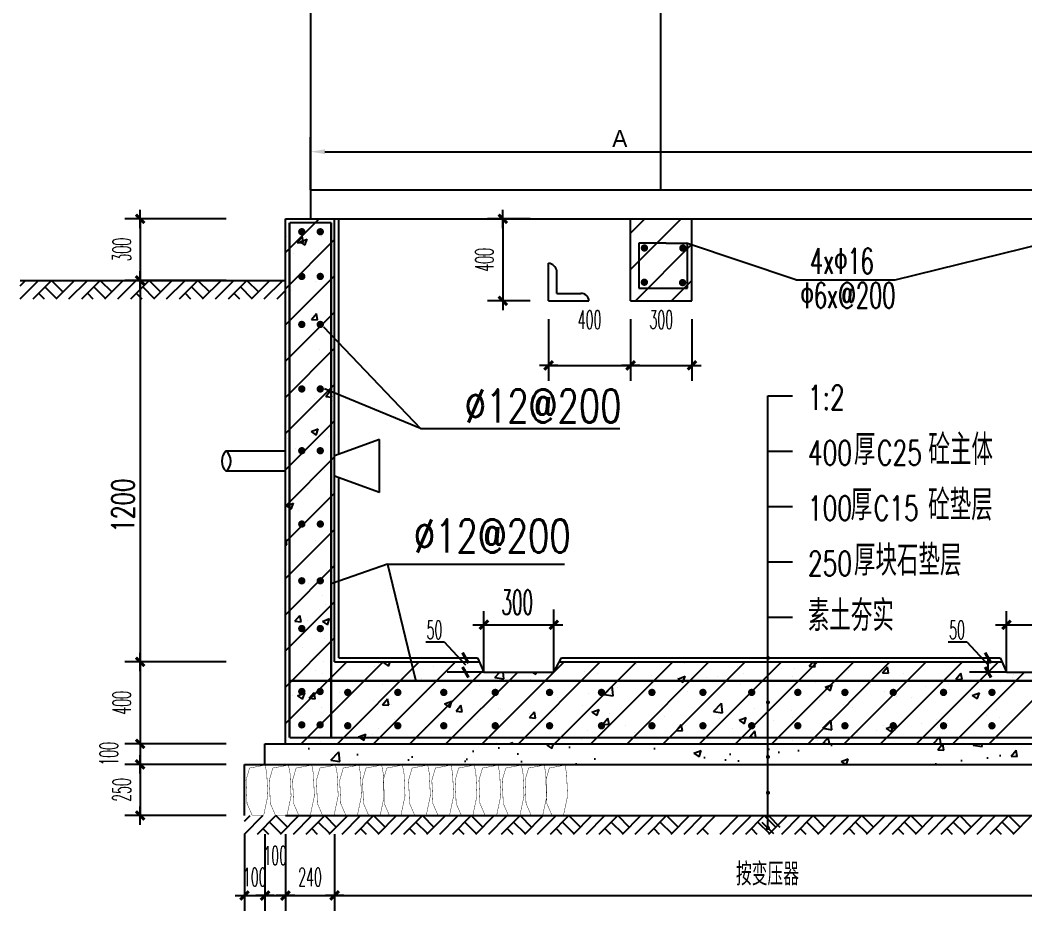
# Model space of a CAD drawing. Extents: x 1225 to 6895, y 909 to 1228.
# Drawn here: x 5241.9 to 5323.8, y 1079.3 to 1151.9 of the extents above; entities that cross this region are included whole.
import ezdxf

# ---------------------------------------------------------------- set-up
doc = ezdxf.new("R2010")
doc.units = 0
doc.layers.get('0').update_dxf_attribs({"linetype": 'CONTINUOUS'})
for name, color, linetype in [('1', 7, 'CONTINUOUS'), ('3', 4, 'CONTINUOUS'), ('6', 1, 'CONTINUOUS'), ('PUB_DIM', 3, 'CONTINUOUS'), ('PUB_HATCH', 8, 'CONTINUOUS'), ('PUB_TEXT', 7, 'CONTINUOUS')]:
    doc.layers.add(name, color=color, linetype=linetype)
doc.styles.add('_HZTXT', font='romans.shx', dxfattribs={"width": 0.65, "bigfont": 'hztxt.shx'})
doc.styles.add('_SIMPLEX', font='SIMPLEX.shx', dxfattribs={"width": 0.525})
doc.styles.add('DIM_FONT', font='SIMPLEX.shx', dxfattribs={"width": 0.5, "bigfont": 'hztxt.shx'})
doc.styles.add('HZ', font='rs9.shx', dxfattribs={"width": 0.8, "bigfont": 'hztxt.shx'})

# ---------------------------------------------------------------- blocks, each defined once
blk = doc.blocks.new('_DIMX')
blk.add_line((-150, 0), (150, 0))
at = {"const_width": 50}
blk.add_lwpolyline([(-70, -70), (70, 70)], dxfattribs=at)

msp = doc.modelspace()

# ---------------------------------------------------------------- hatches: boundary and pattern name
h = msp.add_hatch(color=0)
edge = h.paths.add_edge_path()
edge.add_arc((5264.832, 1134.676), 0.303, 0, 360)
h = msp.add_hatch(color=0)
edge = h.paths.add_edge_path()
edge.add_arc((5266.34, 1134.676), 0.303, 0, 360)
h = msp.add_hatch(color=0)
edge = h.paths.add_edge_path()
edge.add_arc((5292.778, 1133.351), 0.303, 0, 360)
h = msp.add_hatch(color=0)
edge = h.paths.add_edge_path()
edge.add_arc((5295.917, 1133.343), 0.303, 0, 360)
h = msp.add_hatch(color=0)
edge = h.paths.add_edge_path()
edge.add_arc((5264.832, 1131.033), 0.303, 0, 360)
h = msp.add_hatch(color=0)
edge = h.paths.add_edge_path()
edge.add_arc((5266.34, 1131.033), 0.303, 0, 360)
h = msp.add_hatch(color=0)
edge = h.paths.add_edge_path()
edge.add_arc((5292.771, 1130.559), 0.303, 0, 360)
h = msp.add_hatch(color=0)
edge = h.paths.add_edge_path()
edge.add_arc((5295.891, 1130.525), 0.303, 0, 360)
h = msp.add_hatch(color=0)
edge = h.paths.add_edge_path()
edge.add_arc((5264.832, 1127.118), 0.303, 0, 360)
h = msp.add_hatch(color=0)
edge = h.paths.add_edge_path()
edge.add_arc((5266.34, 1127.118), 0.303, 0, 360)
h = msp.add_hatch(color=0)
edge = h.paths.add_edge_path()
edge.add_arc((5264.832, 1121.857), 0.303, 0, 360)
h = msp.add_hatch(color=0)
edge = h.paths.add_edge_path()
edge.add_arc((5266.34, 1121.857), 0.303, 0, 360)
h = msp.add_hatch(color=0)
edge = h.paths.add_edge_path()
edge.add_arc((5264.832, 1116.822), 0.303, 0, 360)
h = msp.add_hatch(color=0)
edge = h.paths.add_edge_path()
edge.add_arc((5266.34, 1116.822), 0.303, 0, 360)
h = msp.add_hatch(color=0)
edge = h.paths.add_edge_path()
edge.add_arc((5264.832, 1110.843), 0.303, 0, 360)
h = msp.add_hatch(color=0)
edge = h.paths.add_edge_path()
edge.add_arc((5266.345, 1110.845), 0.303, 0, 360)
h = msp.add_hatch(color=0)
edge = h.paths.add_edge_path()
edge.add_arc((5264.832, 1106.216), 0.303, 0, 360)
h = msp.add_hatch(color=0)
edge = h.paths.add_edge_path()
edge.add_arc((5266.34, 1106.216), 0.303, 0, 360)
h = msp.add_hatch(color=0)
edge = h.paths.add_edge_path()
edge.add_arc((5264.832, 1102.323), 0.303, 0, 360)
h = msp.add_hatch(color=0)
edge = h.paths.add_edge_path()
edge.add_arc((5266.34, 1102.323), 0.303, 0, 360)
h = msp.add_hatch(color=0)
edge = h.paths.add_edge_path()
edge.add_arc((5264.832, 1097.191), 0.303, 0, 360)
h = msp.add_hatch(color=0)
edge = h.paths.add_edge_path()
edge.add_arc((5266.326, 1097.191), 0.303, 0, 360)
h = msp.add_hatch(color=0)
edge = h.paths.add_edge_path()
edge.add_arc((5268.581, 1097.118), 0.303, 0, 360)
h = msp.add_hatch(color=0)
edge = h.paths.add_edge_path()
edge.add_arc((5272.663, 1097.118), 0.303, 0, 360)
h = msp.add_hatch(color=0)
edge = h.paths.add_edge_path()
edge.add_arc((5276.411, 1097.118), 0.303, 0, 360)
h = msp.add_hatch(color=0)
edge = h.paths.add_edge_path()
edge.add_arc((5280.609, 1097.118), 0.303, 0, 360)
h = msp.add_hatch(color=0)
edge = h.paths.add_edge_path()
edge.add_arc((5285.041, 1097.118), 0.303, 0, 360)
h = msp.add_hatch(color=0)
edge = h.paths.add_edge_path()
edge.add_arc((5289.276, 1097.118), 0.303, 0, 360)
h = msp.add_hatch(color=0)
edge = h.paths.add_edge_path()
edge.add_arc((5293.389, 1097.118), 0.303, 0, 360)
h = msp.add_hatch(color=0)
edge = h.paths.add_edge_path()
edge.add_arc((5297.549, 1097.118), 0.303, 0, 360)
h = msp.add_hatch(color=0)
edge = h.paths.add_edge_path()
edge.add_arc((5301.526, 1097.118), 0.303, 0, 360)
h = msp.add_hatch(color=0)
edge = h.paths.add_edge_path()
edge.add_arc((5305.287, 1097.118), 0.303, -180, 180, ccw=False)
h = msp.add_hatch(color=0)
edge = h.paths.add_edge_path()
edge.add_arc((5309.128, 1097.118), 0.303, 0, 360)
h = msp.add_hatch(color=0)
edge = h.paths.add_edge_path()
edge.add_arc((5313.071, 1097.118), 0.303, -180, 180, ccw=False)
h = msp.add_hatch(color=0)
edge = h.paths.add_edge_path()
edge.add_arc((5317.17, 1097.118), 0.303, 0, 360)
h = msp.add_hatch(color=0)
edge = h.paths.add_edge_path()
edge.add_arc((5321.121, 1097.118), 0.303, -180, 180, ccw=False)
h = msp.add_hatch(color=0)
edge = h.paths.add_edge_path()
edge.add_arc((5264.832, 1094.472), 0.303, 0, 360)
h = msp.add_hatch(color=0)
edge = h.paths.add_edge_path()
edge.add_arc((5266.326, 1094.472), 0.303, 0, 360)
h = msp.add_hatch(color=0)
edge = h.paths.add_edge_path()
edge.add_arc((5268.581, 1094.399), 0.303, 0, 360)
h = msp.add_hatch(color=0)
edge = h.paths.add_edge_path()
edge.add_arc((5272.663, 1094.399), 0.303, 0, 360)
h = msp.add_hatch(color=0)
edge = h.paths.add_edge_path()
edge.add_arc((5276.411, 1094.399), 0.303, 0, 360)
h = msp.add_hatch(color=0)
edge = h.paths.add_edge_path()
edge.add_arc((5280.609, 1094.399), 0.303, 0, 360)
h = msp.add_hatch(color=0)
edge = h.paths.add_edge_path()
edge.add_arc((5285.041, 1094.399), 0.303, 0, 360)
h = msp.add_hatch(color=0)
edge = h.paths.add_edge_path()
edge.add_arc((5289.276, 1094.399), 0.303, 0, 360)
h = msp.add_hatch(color=0)
edge = h.paths.add_edge_path()
edge.add_arc((5293.389, 1094.399), 0.303, 0, 360)
h = msp.add_hatch(color=0)
edge = h.paths.add_edge_path()
edge.add_arc((5297.549, 1094.399), 0.303, 0, 360)
h = msp.add_hatch(color=0)
edge = h.paths.add_edge_path()
edge.add_arc((5301.526, 1094.399), 0.303, 0, 360)
h = msp.add_hatch(color=0)
edge = h.paths.add_edge_path()
edge.add_arc((5305.287, 1094.399), 0.303, -180, 180, ccw=False)
h = msp.add_hatch(color=0)
edge = h.paths.add_edge_path()
edge.add_arc((5309.128, 1094.399), 0.303, 0, 360)
h = msp.add_hatch(color=0)
edge = h.paths.add_edge_path()
edge.add_arc((5313.071, 1094.399), 0.303, -180, 180, ccw=False)
h = msp.add_hatch(color=0)
edge = h.paths.add_edge_path()
edge.add_arc((5317.17, 1094.399), 0.303, 0, 360)
h = msp.add_hatch(color=0)
edge = h.paths.add_edge_path()
edge.add_arc((5321.121, 1094.399), 0.303, -180, 180, ccw=False)
at = {"layer": '6'}
h = msp.add_hatch(dxfattribs=at)
h.set_pattern_fill('ANSI31', color=256, scale=16.703658, style=0)
h.set_pattern_definition([(45, (5200.301, 1034.3464), (-1.47641, 1.47641), [])])
h.paths.add_polyline_path([(5296.657, 1135.72), (5291.646, 1135.72), (5291.646, 1129.039), (5296.657, 1129.039)])
h.paths.add_polyline_path([(5329.731, 1134.384), (5327.893, 1134.384), (5327.893, 1135.72), (5324.719, 1135.72), (5324.719, 1129.039), (5329.731, 1129.039)])
h = msp.add_hatch(dxfattribs=at)
h.set_pattern_fill('AR-CONC', color=256, scale=0.835183, style=0)
h.set_pattern_definition([(50, (5203.6416, 1034.3464), (5.99043, -0.5241), [0.62639, -6.89026]), (355, (5203.6416, 1034.3464), (-1.15883, 6.28218), [0.5011, -5.5122]), (100.4514, (5204.141, 1034.303), (4.83161, 5.75808), [0.53235, -5.85582]), (46.184, (5203.642, 1036.017), (8.9134, -1.3824), [0.9396, -10.3354]), (96.6356, (5204.384, 1035.902), (7.80614, 8.13567), [0.7985, -8.78373]), (351.184, (5203.642, 1036.017), (7.80614, 8.13567), [0.75166, -8.2683]), (21, (5204.477, 1035.599), (4.98527, -3.3626), [0.62639, -6.89026]), (326, (5204.477, 1035.599), (2.03213, 6.05633), [0.5011, -5.5122]), (71.4514, (5204.892, 1035.319), (7.0174, 2.69372), [0.53235, -5.85582]), (37.5, (5203.6416, 1034.3464), (0.101557, 2.780273), [0, -5.44539, 0, -5.595725, 0, -5.53309]), (7.5, (5203.6416, 1034.3464), (2.19711, 3.29406), [0, -3.1904, 0, -5.320115, 0, -2.108837]), (327.5, (5201.7792, 1034.3464), (4.458394, -0.188374), [0, -2.08796, 0, -6.51443, 0, -8.64414]), (317.5, (5200.944, 1034.3464), (4.87067, 0.83606), [0, -2.71434, 0, -4.32625, 0, -6.13859])])
h.paths.add_polyline_path([(5348.773, 1092.922), (5265.171, 1092.922), (5265.171, 1091.251), (5348.773, 1091.251)])

# ---------------------------------------------------------------- linework, layer by layer
at = {"color": 7}
for p, q in [((5266.6, 1126.91), (5274.515, 1118.645)), ((5274.515, 1118.645), (5266.685, 1121.857)), ((5271.816, 1107.581), (5274.11, 1098.155))]:
    msp.add_line(p, q, dxfattribs=at)
for p, q in [((5274.515, 1118.645), (5290.778, 1118.624)), ((5271.816, 1107.581), (5267.298, 1106.002)), ((5271.816, 1107.581), (5286.245, 1107.581))]:
    msp.add_line(p, q)
at = {"color": 0, "const_width": 0.18}
for points in [[(5263.835, 1093.428), (5263.835, 1135.412)], [(5263.835, 1135.412), (5267.24, 1135.412)], [(5267.234, 1093.428), (5267.234, 1135.423)], [(5263.83, 1098.061), (5346.754, 1098.061)], [(5263.835, 1093.428), (5346.742, 1093.428)]]:
    msp.add_lwpolyline(points, dxfattribs=at)
at = {"color": 3, "const_width": 0.251}
for points in [[(5278.429, 1099.497), (5277.939, 1100.36)], [(5321.051, 1099.497), (5320.562, 1100.36)], [(5278.429, 1098.328), (5277.939, 1099.191)], [(5321.051, 1098.328), (5320.562, 1099.191)]]:
    msp.add_lwpolyline(points, dxfattribs=at)
at = {"layer": '1', "color": 1}
for p, q in [((5265.543, 1183.22), (5265.543, 1135.72)), ((5294.089, 1183.22), (5294.089, 1138.08)), ((5265.543, 1138.08), (5326.401, 1138.08)), ((5265.543, 1135.72), (5326.401, 1135.72))]:
    msp.add_line(p, q, dxfattribs=at)
at = {"layer": '3', "color": 1, "linetype": 'CONTINUOUS', "ltscale": 20}
for p, q in [((5294.555, 1133.732), (5292.313, 1133.732)), ((5292.313, 1133.732), (5292.313, 1130.062)), ((5294.555, 1133.732), (5296.296, 1133.732)), ((5296.296, 1130.062), (5296.296, 1133.732)), ((5292.313, 1130.062), (5296.296, 1130.062))]:
    msp.add_line(p, q, dxfattribs=at)
at = {"layer": '6'}
for p, q in [((5265.543, 1138.099), (5265.543, 1142.381)), ((5266.723, 1141.201), (5325.221, 1141.201)), ((5263.501, 1132.98), (5266.241, 1135.72)), ((5264.645, 1135.373), (5264.645, 1135.373)), ((5266.334, 1135.641), (5266.334, 1135.641)), ((5267.844, 1116.521), (5267.844, 1135.72)), ((5263.587, 1134.252), (5263.587, 1134.252)), ((5264.467, 1133.806), (5264.87, 1134.286)), ((5264.966, 1133.762), (5264.87, 1134.286)), ((5266.406, 1134.251), (5266.406, 1134.251)), ((5263.501, 1130.027), (5267.509, 1134.036)), ((5264.467, 1133.806), (5264.966, 1133.762)), ((5264.673, 1133.856), (5265.258, 1134.081)), ((5264.673, 1133.856), (5265.088, 1133.576)), ((5265.088, 1133.576), (5265.258, 1134.081)), ((5264.123, 1132.893), (5264.123, 1132.893)), ((5266.214, 1133.168), (5266.214, 1133.168)), ((5284.965, 1129.039), (5284.965, 1132.108)), ((5263.501, 1127.074), (5267.509, 1131.083)), ((5267.442, 1130.939), (5267.442, 1130.939)), ((5285.629, 1129.643), (5285.629, 1131.487)), ((5241.858, 1130.709), (5263.501, 1130.709)), ((5265.99, 1130.658), (5265.99, 1130.658)), ((5267.18, 1130.291), (5267.18, 1130.291)), ((5264.017, 1129.874), (5264.017, 1129.874)), ((5285.629, 1129.643), (5287.595, 1129.643)), ((5284.965, 1129.039), (5288.241, 1129.039)), ((5263.501, 1124.121), (5267.509, 1128.13)), ((5265.626, 1127.524), (5266.028, 1128.004)), ((5266.125, 1127.48), (5266.028, 1128.004)), ((5264.983, 1126.997), (5264.983, 1126.997)), ((5265.626, 1127.524), (5266.125, 1127.48)), ((5265.815, 1126.671), (5265.815, 1126.671)), ((5263.501, 1121.169), (5267.509, 1125.178)), ((5266.31, 1125.065), (5266.31, 1125.065)), ((5267.469, 1123.719), (5267.469, 1123.719)), ((5263.501, 1118.216), (5267.509, 1122.225)), ((5264.154, 1122.426), (5264.154, 1122.426)), ((5265.864, 1121.103), (5265.864, 1121.103)), ((5266.785, 1121.242), (5267.187, 1121.722)), ((5266.785, 1121.242), (5267.284, 1121.198)), ((5267.284, 1121.198), (5267.187, 1121.722)), ((5267.367, 1120.939), (5267.367, 1120.939)), ((5265.965, 1120.082), (5265.965, 1120.082)), ((5263.501, 1115.263), (5267.509, 1119.272)), ((5265.594, 1118.381), (5266.179, 1118.606)), ((5265.594, 1118.381), (5266.009, 1118.101)), ((5265.757, 1118.084), (5265.757, 1118.084)), ((5266.009, 1118.101), (5266.179, 1118.606)), ((5266.986, 1117.97), (5266.986, 1117.97)), ((5267.266, 1118.158), (5267.266, 1118.158)), ((5263.666, 1117.809), (5263.666, 1117.809)), ((5264.288, 1117.037), (5264.288, 1117.037)), ((5271.178, 1117.734), (5267.509, 1116.399)), ((5271.178, 1113.407), (5271.178, 1117.734)), ((5263.501, 1116.799), (5258.671, 1116.799)), ((5263.501, 1112.31), (5267.509, 1116.319)), ((5267.164, 1115.378), (5267.164, 1115.378)), ((5263.501, 1115.142), (5258.671, 1115.142)), ((5263.56, 1114.79), (5263.56, 1114.79)), ((5266.723, 1115.206), (5266.723, 1115.206)), ((5271.178, 1113.407), (5267.509, 1114.742)), ((5267.844, 1099.937), (5267.844, 1114.62)), ((5265.324, 1113.725), (5265.324, 1113.725)), ((5266.285, 1114.49), (5266.285, 1114.49)), ((5263.501, 1109.357), (5267.509, 1113.366)), ((5263.562, 1112.325), (5264.147, 1112.549)), ((5263.562, 1112.325), (5263.977, 1112.045)), ((5263.977, 1112.045), (5264.147, 1112.549)), ((5267.062, 1112.598), (5267.062, 1112.598)), ((5264.526, 1111.912), (5264.526, 1111.912)), ((5263.501, 1106.405), (5267.509, 1110.413)), ((5263.501, 1109.665), (5263.514, 1109.681)), ((5263.611, 1109.158), (5263.514, 1109.681)), ((5266.961, 1109.818), (5266.961, 1109.818)), ((5263.501, 1109.168), (5263.611, 1109.158)), ((5263.698, 1109.457), (5263.698, 1109.457)), ((5265.94, 1109.506), (5265.94, 1109.506)), ((5265.459, 1108.335), (5265.459, 1108.335)), ((5263.501, 1103.452), (5267.509, 1107.461)), ((5266.859, 1107.037), (5266.859, 1107.037)), ((5265.406, 1106.019), (5265.406, 1106.019)), ((5267.497, 1106.294), (5267.497, 1106.294)), ((5266.494, 1105.023), (5266.494, 1105.023)), ((5263.501, 1100.499), (5267.509, 1104.508)), ((5266.261, 1103.914), (5266.261, 1103.914)), ((5266.758, 1104.257), (5266.758, 1104.257)), ((5285.384, 1098.768), (5285.384, 1103.887)), ((5264.271, 1102.919), (5264.673, 1103.399)), ((5264.77, 1102.876), (5264.673, 1103.399)), ((5266.515, 1102.906), (5267.1, 1103.13)), ((5266.93, 1102.626), (5267.1, 1103.13)), ((5279.688, 1098.768), (5279.688, 1103.734)), ((5322.311, 1098.768), (5322.311, 1103.734)), ((5264.271, 1102.919), (5264.77, 1102.876)), ((5265.3, 1103), (5265.3, 1103)), ((5266.515, 1102.906), (5266.93, 1102.626)), ((5278.783, 1102.627), (5286.133, 1102.627)), ((5321.405, 1102.627), (5328.756, 1102.627)), ((5263.501, 1097.546), (5267.509, 1101.555)), ((5266.656, 1101.477), (5266.656, 1101.477)), ((5264.868, 1100.756), (5264.868, 1100.756)), ((5274.941, 1101.247), (5276.446, 1101.247)), ((5276.446, 1101.247), (5278.179, 1099.353)), ((5317.563, 1101.247), (5319.069, 1101.247)), ((5319.069, 1101.247), (5320.802, 1099.353)), ((5266.266, 1100.122), (5266.266, 1100.122)), ((5267.844, 1099.937), (5279.162, 1099.937)), ((5279.162, 1099.937), (5279.688, 1098.768)), ((5285.384, 1098.768), (5286.025, 1099.937)), ((5286.025, 1099.937), (5321.785, 1099.937)), ((5320.802, 1098.768), (5320.802, 1099.937)), ((5321.785, 1099.937), (5321.785, 1099.937)), ((5321.785, 1099.937), (5322.311, 1098.768)), ((5263.501, 1094.593), (5268.511, 1099.603)), ((5264.782, 1092.922), (5271.463, 1099.603)), ((5266.629, 1099.634), (5266.629, 1099.634)), ((5267.735, 1092.922), (5274.416, 1099.603)), ((5270.688, 1092.922), (5277.369, 1099.603)), ((5270.773, 1099.231), (5270.773, 1099.231)), ((5271.087, 1099.445), (5271.087, 1099.445)), ((5271.5, 1099.543), (5271.656, 1099.603)), ((5271.5, 1099.543), (5271.916, 1099.263)), ((5271.916, 1099.263), (5272.03, 1099.603)), ((5275.546, 1099.257), (5275.546, 1099.257)), ((5279.546, 1092.922), (5286.227, 1099.603)), ((5282.499, 1092.922), (5289.18, 1099.603)), ((5285.452, 1092.922), (5292.133, 1099.603)), ((5288.404, 1092.922), (5295.086, 1099.603)), ((5291.357, 1092.922), (5298.039, 1099.603)), ((5292.142, 1099.414), (5292.142, 1099.414)), ((5294.31, 1092.922), (5300.992, 1099.603)), ((5296.077, 1099.437), (5296.077, 1099.437)), ((5297.263, 1092.922), (5303.944, 1099.603)), ((5300.216, 1092.922), (5306.897, 1099.603)), ((5300.331, 1099.19), (5300.331, 1099.19)), ((5300.535, 1099.249), (5300.535, 1099.249)), ((5303.169, 1092.922), (5309.85, 1099.603)), ((5303.986, 1099.078), (5303.986, 1099.078)), ((5304.994, 1099.06), (5304.994, 1099.06)), ((5306.121, 1092.922), (5312.803, 1099.603)), ((5306.204, 1099.251), (5306.499, 1099.603)), ((5306.204, 1099.251), (5306.703, 1099.207)), ((5306.703, 1099.207), (5306.63, 1099.603)), ((5309.074, 1092.922), (5315.756, 1099.603)), ((5312.027, 1092.922), (5318.708, 1099.603)), ((5312.194, 1098.727), (5312.597, 1099.206)), ((5312.693, 1098.683), (5312.597, 1099.206)), ((5313.442, 1099.544), (5313.442, 1099.544)), ((5314.98, 1092.922), (5321.661, 1099.603)), ((5265.916, 1098.931), (5265.916, 1098.931)), ((5266.555, 1098.696), (5266.555, 1098.696)), ((5273.64, 1092.922), (5279.626, 1098.907)), ((5274.598, 1098.214), (5274.598, 1098.214)), ((5276.593, 1092.922), (5282.439, 1098.768)), ((5279.688, 1098.768), (5276.676, 1098.768)), ((5277.658, 1098.769), (5277.658, 1098.769)), ((5280.577, 1098.337), (5280.99, 1098.768)), ((5280.577, 1098.337), (5281.32, 1098.222)), ((5281.32, 1098.222), (5281.256, 1098.768)), ((5283.516, 1098.2), (5283.516, 1098.2)), ((5283.66, 1098.768), (5283.918, 1098.594)), ((5283.918, 1098.594), (5283.977, 1098.768)), ((5287.854, 1098.826), (5287.854, 1098.826)), ((5288.921, 1098.692), (5288.921, 1098.692)), ((5293.379, 1098.503), (5293.379, 1098.503)), ((5295.46, 1098.354), (5295.46, 1098.354)), ((5295.505, 1098.206), (5296.09, 1098.43)), ((5295.505, 1098.206), (5295.921, 1097.925)), ((5295.921, 1097.925), (5296.09, 1098.43)), ((5297.838, 1098.315), (5297.838, 1098.315)), ((5298.732, 1098.387), (5298.732, 1098.387)), ((5300.823, 1098.662), (5300.823, 1098.662)), ((5304.885, 1098.383), (5304.885, 1098.383)), ((5309.104, 1098.917), (5309.104, 1098.917)), ((5309.452, 1098.872), (5309.452, 1098.872)), ((5312.194, 1098.727), (5312.693, 1098.683)), ((5313.91, 1098.683), (5313.91, 1098.683)), ((5317.933, 1092.922), (5323.779, 1098.768)), ((5318.185, 1098.203), (5318.587, 1098.682)), ((5318.185, 1098.203), (5318.684, 1098.159)), ((5318.369, 1098.495), (5318.369, 1098.495)), ((5318.684, 1098.159), (5318.587, 1098.682)), ((5322.311, 1098.768), (5319.299, 1098.768)), ((5320.885, 1092.922), (5326.732, 1098.768)), ((5322.827, 1098.307), (5322.827, 1098.307)), ((5322.846, 1098.557), (5322.846, 1098.557)), ((5269.344, 1097.523), (5269.344, 1097.523)), ((5271.434, 1097.798), (5271.434, 1097.798)), ((5272.788, 1097.933), (5272.788, 1097.933)), ((5279.298, 1097.665), (5279.298, 1097.665)), ((5289.49, 1096.955), (5290.141, 1097.633)), ((5290.233, 1096.84), (5290.141, 1097.633)), ((5290.589, 1097.518), (5290.589, 1097.518)), ((5293.457, 1097.692), (5293.457, 1097.692)), ((5300.597, 1097.795), (5300.597, 1097.795)), ((5302.296, 1098.127), (5302.296, 1098.127)), ((5306.755, 1097.938), (5306.755, 1097.938)), ((5307.508, 1097.537), (5308.093, 1097.761)), ((5307.508, 1097.537), (5307.924, 1097.256)), ((5307.924, 1097.256), (5308.093, 1097.761)), ((5311.213, 1097.75), (5311.213, 1097.75)), ((5315.671, 1097.562), (5315.671, 1097.562)), ((5317.592, 1097.865), (5317.592, 1097.865)), ((5317.628, 1097.351), (5317.628, 1097.351)), ((5319.469, 1097.551), (5319.469, 1097.551)), ((5319.683, 1098.14), (5319.683, 1098.14)), ((5320.13, 1097.373), (5320.13, 1097.373)), ((5321.847, 1097.886), (5321.847, 1097.886)), ((5264.069, 1096.828), (5264.069, 1096.828)), ((5264.483, 1096.85), (5265.068, 1097.074)), ((5264.483, 1096.85), (5264.898, 1096.569)), ((5264.898, 1096.569), (5265.068, 1097.074)), ((5265.429, 1096.637), (5265.832, 1097.117)), ((5265.429, 1096.637), (5265.929, 1096.594)), ((5265.929, 1096.593), (5265.832, 1097.117)), ((5267.917, 1097.097), (5267.917, 1097.097)), ((5271.42, 1096.113), (5271.823, 1096.593)), ((5271.919, 1096.069), (5271.823, 1096.593)), ((5275.01, 1097.077), (5275.01, 1097.077)), ((5285.719, 1096.682), (5285.719, 1096.682)), ((5288.204, 1097.001), (5288.204, 1097.001)), ((5289.49, 1096.955), (5290.233, 1096.84)), ((5290.294, 1097.276), (5290.294, 1097.276)), ((5292.041, 1096.634), (5292.041, 1096.634)), ((5296.259, 1097.168), (5296.259, 1097.168)), ((5309.154, 1096.754), (5309.154, 1096.754)), ((5312.317, 1097.171), (5312.317, 1097.171)), ((5313.34, 1096.763), (5313.34, 1096.763)), ((5314.598, 1096.715), (5314.598, 1096.715)), ((5319.511, 1096.868), (5320.096, 1097.092)), ((5319.511, 1096.868), (5319.926, 1096.588)), ((5319.926, 1096.587), (5320.096, 1097.092)), ((5266.453, 1095.916), (5266.453, 1095.916)), ((5267.665, 1096.322), (5267.665, 1096.322)), ((5270.672, 1096.451), (5270.672, 1096.451)), ((5271.42, 1096.113), (5271.919, 1096.069)), ((5272.123, 1096.133), (5272.123, 1096.133)), ((5276.485, 1096.181), (5277.07, 1096.405)), ((5276.485, 1096.181), (5276.901, 1095.9)), ((5276.582, 1095.945), (5276.582, 1095.945)), ((5276.901, 1095.9), (5277.07, 1096.405)), ((5277.41, 1095.589), (5277.813, 1096.069)), ((5277.91, 1095.545), (5277.813, 1096.069)), ((5279.766, 1095.89), (5279.766, 1095.89)), ((5280.848, 1095.846), (5280.848, 1095.846)), ((5281.04, 1095.757), (5281.04, 1095.757)), ((5282.929, 1096.306), (5282.929, 1096.306)), ((5287.752, 1096.046), (5287.752, 1096.046)), ((5288.488, 1095.512), (5289.073, 1095.736)), ((5288.904, 1095.232), (5289.073, 1095.736)), ((5298.404, 1095.573), (5299.054, 1096.251)), ((5299.146, 1095.457), (5299.054, 1096.251)), ((5301.789, 1095.784), (5301.789, 1095.784)), ((5307.063, 1096.479), (5307.063, 1096.479)), ((5309.002, 1096.137), (5309.002, 1096.137)), ((5309.727, 1095.879), (5309.727, 1095.879)), ((5321.47, 1095.718), (5321.47, 1095.718)), ((5272.4, 1094.92), (5272.4, 1094.92)), ((5275.977, 1095.01), (5275.977, 1095.01)), ((5277.41, 1095.589), (5277.91, 1095.545)), ((5277.675, 1095.615), (5277.675, 1095.615)), ((5279.196, 1094.885), (5279.196, 1094.885)), ((5283.401, 1095.065), (5283.803, 1095.545)), ((5283.401, 1095.065), (5283.9, 1095.021)), ((5283.415, 1095.42), (5283.415, 1095.42)), ((5283.9, 1095.021), (5283.803, 1095.545)), ((5285.498, 1095.568), (5285.498, 1095.568)), ((5288.488, 1095.512), (5288.903, 1095.232)), ((5289.391, 1094.541), (5289.794, 1095.021)), ((5289.89, 1094.497), (5289.794, 1095.021)), ((5289.957, 1095.38), (5289.957, 1095.38)), ((5294.415, 1095.192), (5294.415, 1095.192)), ((5296.535, 1095.093), (5296.535, 1095.093)), ((5298.404, 1095.573), (5299.146, 1095.457)), ((5298.626, 1095.368), (5298.626, 1095.368)), ((5298.874, 1095.003), (5298.874, 1095.003)), ((5300.491, 1094.843), (5301.075, 1095.067)), ((5300.495, 1095.014), (5300.495, 1095.014)), ((5300.906, 1094.563), (5301.076, 1095.067)), ((5304.784, 1095.602), (5304.784, 1095.602)), ((5304.857, 1095.043), (5304.857, 1095.043)), ((5307.317, 1094.19), (5307.968, 1094.868)), ((5308.06, 1094.075), (5307.968, 1094.868)), ((5316.599, 1094.881), (5316.599, 1094.881)), ((5320.649, 1095.263), (5320.649, 1095.263)), ((5321.745, 1095.106), (5321.745, 1095.106)), ((5267.147, 1094.228), (5267.147, 1094.228)), ((5269.237, 1094.504), (5269.237, 1094.504)), ((5271.107, 1094.174), (5271.107, 1094.174)), ((5274.908, 1094.297), (5274.908, 1094.297)), ((5289.391, 1094.541), (5289.89, 1094.497)), ((5291.26, 1094.398), (5291.26, 1094.398)), ((5295.382, 1094.017), (5295.784, 1094.497)), ((5295.881, 1093.973), (5295.784, 1094.496)), ((5296.158, 1094.388), (5296.158, 1094.388)), ((5299.986, 1094.207), (5299.986, 1094.207)), ((5300.491, 1094.843), (5300.906, 1094.563)), ((5303.332, 1094.815), (5303.332, 1094.815)), ((5307.317, 1094.19), (5308.06, 1094.075)), ((5307.79, 1094.626), (5307.79, 1094.626)), ((5312.249, 1094.438), (5312.249, 1094.438)), ((5312.493, 1094.174), (5313.078, 1094.399)), ((5312.493, 1094.174), (5312.909, 1093.894)), ((5312.909, 1093.894), (5313.078, 1094.398)), ((5315.395, 1094.571), (5315.395, 1094.571)), ((5316.707, 1094.25), (5316.707, 1094.25)), ((5317.486, 1094.846), (5317.486, 1094.846)), ((5317.527, 1094.571), (5317.527, 1094.571)), ((5321.166, 1094.061), (5321.166, 1094.061)), ((5266.236, 1093.338), (5266.236, 1093.338)), ((5269.468, 1093.487), (5270.053, 1093.711)), ((5269.468, 1093.487), (5269.883, 1093.207)), ((5269.883, 1093.207), (5270.053, 1093.711)), ((5270.57, 1093.671), (5270.57, 1093.671)), ((5286.006, 1093.707), (5286.006, 1093.707)), ((5287.651, 1093.265), (5287.651, 1093.265)), ((5288.097, 1093.982), (5288.097, 1093.982)), ((5291.939, 1093.854), (5291.939, 1093.854)), ((5295.115, 1093.371), (5295.115, 1093.371)), ((5295.382, 1094.017), (5295.881, 1093.973)), ((5301.372, 1093.493), (5301.775, 1093.972)), ((5301.372, 1093.493), (5301.871, 1093.449)), ((5301.871, 1093.449), (5301.775, 1093.972)), ((5306.957, 1093.46), (5306.957, 1093.46)), ((5307.362, 1092.969), (5307.765, 1093.448)), ((5307.862, 1092.925), (5307.765, 1093.448)), ((5308.901, 1093.357), (5308.901, 1093.357)), ((5310.12, 1093.876), (5310.12, 1093.876)), ((5311.728, 1094.045), (5311.728, 1094.045)), ((5313.238, 1093.983), (5313.238, 1093.983)), ((5316.34, 1092.922), (5316.881, 1093.486)), ((5316.947, 1092.922), (5316.881, 1093.486)), ((5266.352, 1093.136), (5266.352, 1093.136)), ((5280.732, 1093.012), (5280.732, 1093.012)), ((5281.741, 1092.922), (5282.055, 1093.043)), ((5282.015, 1092.922), (5282.055, 1093.043)), ((5304.866, 1093.185), (5304.866, 1093.185)), ((5306.858, 1093.209), (5306.858, 1093.209)), ((5307.362, 1092.969), (5307.862, 1092.925)), ((5313.753, 1092.922), (5313.756, 1092.924)), ((5313.756, 1092.922), (5313.756, 1092.924))]:
    msp.add_line(p, q, dxfattribs=at)
at = {"layer": '6', "color": 2}
for p, q in [((5263.501, 1135.72), (5267.509, 1135.72)), ((5263.501, 1092.922), (5263.501, 1135.72)), ((5263.501, 1092.922), (5263.501, 1135.72)), ((5267.509, 1099.603), (5267.509, 1135.72)), ((5291.646, 1135.72), (5296.657, 1135.72)), ((5291.646, 1129.039), (5291.646, 1135.72)), ((5296.657, 1129.039), (5296.657, 1135.72)), ((5291.646, 1129.039), (5296.657, 1129.039)), ((5267.509, 1099.603), (5279.312, 1099.603)), ((5285.842, 1099.603), (5321.935, 1099.603)), ((5279.688, 1098.768), (5285.384, 1098.768)), ((5322.311, 1098.768), (5328.007, 1098.768)), ((5261.83, 1091.251), (5261.83, 1092.922)), ((5261.83, 1092.922), (5348.773, 1092.922)), ((5260.16, 1091.251), (5350.443, 1091.251)), ((5260.16, 1087.076), (5260.16, 1091.251)), ((5263.501, 1087.076), (5350.443, 1087.076))]:
    msp.add_line(p, q, dxfattribs=at)
at = {"layer": '6', "color": 0}
for p, q in [((5305.128, 1130.752), (5296.216, 1133.732)), ((5313.229, 1130.752), (5325.387, 1133.732)), ((5305.128, 1130.752), (5313.229, 1130.752))]:
    msp.add_line(p, q, dxfattribs=at)
at = {"layer": '6', "const_width": 0.167}
for points in [[(5302.767, 1099.925, 1), (5302.934, 1099.925, 1)], [(5302.767, 1096.308, 1), (5302.934, 1096.308, 1)], [(5302.767, 1091.863, 1), (5302.934, 1091.863, 1)], [(5302.767, 1088.936, 1), (5302.934, 1088.936, 1)], [(5302.767, 1086.064, 1), (5302.934, 1086.064, 1)]]:
    msp.add_lwpolyline(points, format="xyb", close=True, dxfattribs=at)
at = {"layer": '6', "const_width": 0.0334}
for points in [[(5261.847, 1091.193), (5260.572, 1090.95), (5260.283, 1089.96), (5260.366, 1088.061), (5260.779, 1087.112), (5261.729, 1087.112), (5262.059, 1088.68), (5261.977, 1090.496)], [(5263.747, 1091.193), (5262.472, 1090.95), (5262.183, 1089.96), (5262.266, 1088.061), (5262.679, 1087.112), (5263.629, 1087.112), (5263.959, 1088.68), (5263.877, 1090.496)], [(5265.647, 1091.193), (5264.372, 1090.95), (5264.083, 1089.96), (5264.166, 1088.061), (5264.579, 1087.112), (5265.529, 1087.112), (5265.859, 1088.68), (5265.777, 1090.496)], [(5267.588, 1091.193), (5266.314, 1090.95), (5266.024, 1089.96), (5266.107, 1088.061), (5266.52, 1087.112), (5267.47, 1087.112), (5267.8, 1088.68), (5267.718, 1090.496)], [(5269.488, 1091.193), (5268.214, 1090.95), (5267.924, 1089.96), (5268.007, 1088.061), (5268.42, 1087.112), (5269.37, 1087.112), (5269.7, 1088.68), (5269.618, 1090.496)], [(5271.347, 1091.193), (5270.072, 1090.95), (5269.783, 1089.96), (5269.866, 1088.061), (5270.279, 1087.112), (5271.229, 1087.112), (5271.559, 1088.68), (5271.476, 1090.496)], [(5273.04, 1091.193), (5271.766, 1090.95), (5271.476, 1089.96), (5271.559, 1088.061), (5271.972, 1087.112), (5272.922, 1087.112), (5273.252, 1088.68), (5273.17, 1090.496)], [(5275.104, 1091.193), (5273.83, 1090.95), (5273.541, 1089.96), (5273.623, 1088.061), (5274.036, 1087.112), (5274.986, 1087.112), (5275.317, 1088.68), (5275.234, 1090.496)], [(5277.004, 1091.193), (5275.73, 1090.95), (5275.441, 1089.96), (5275.523, 1088.061), (5275.936, 1087.112), (5276.886, 1087.112), (5277.217, 1088.68), (5277.134, 1090.496)], [(5278.904, 1091.193), (5277.63, 1090.95), (5277.341, 1089.96), (5277.423, 1088.061), (5277.836, 1087.112), (5278.786, 1087.112), (5279.117, 1088.68), (5279.034, 1090.496)], [(5280.846, 1091.193), (5279.571, 1090.95), (5279.282, 1089.96), (5279.365, 1088.061), (5279.778, 1087.112), (5280.728, 1087.112), (5281.058, 1088.68), (5280.975, 1090.496)], [(5282.745, 1091.193), (5281.471, 1090.95), (5281.182, 1089.96), (5281.264, 1088.061), (5281.677, 1087.112), (5282.627, 1087.112), (5282.958, 1088.68), (5282.875, 1090.496)], [(5284.604, 1091.193), (5283.33, 1090.95), (5283.04, 1089.96), (5283.123, 1088.061), (5283.536, 1087.112), (5284.486, 1087.112), (5284.817, 1088.68), (5284.734, 1090.496)], [(5286.298, 1091.193), (5285.023, 1090.95), (5284.734, 1089.96), (5284.817, 1088.061), (5285.23, 1087.112), (5286.18, 1087.112), (5286.51, 1088.68), (5286.427, 1090.496)]]:
    msp.add_lwpolyline(points, close=True, dxfattribs=at)
at = {"layer": '6'}
for centre, radius, start, end in [((5284.852, 1131.321), 0.794, 12.04024, 81.8213), ((5287.659, 1129.063), 0.583, 357.56723, 96.28611), ((5259.417, 1115.971), 1.115, 132.00149, 227.99851), ((5257.925, 1115.971), 1.115, 312.00149, 47.99851)]:
    msp.add_arc(centre, radius, start, end, dxfattribs=at)
msp.add_solid([(5266.723, 1141.398), (5266.723, 1141.004), (5265.543, 1141.201)], dxfattribs=at)
at = {"layer": 'PUB_DIM'}
for p, q in [((5258.657, 1135.72), (5250.395, 1135.72)), ((5251.647, 1135.715), (5251.647, 1130.714)), ((5283.461, 1135.72), (5279.972, 1135.72)), ((5281.225, 1135.715), (5281.225, 1129.044)), ((5258.657, 1130.709), (5250.395, 1130.709)), ((5258.657, 1130.709), (5250.395, 1130.709)), ((5251.647, 1130.704), (5251.647, 1099.608)), ((5283.461, 1129.039), (5279.972, 1129.039)), ((5284.965, 1127.535), (5284.965, 1122.527)), ((5291.646, 1127.535), (5291.646, 1122.527)), ((5291.646, 1127.535), (5291.646, 1122.527)), ((5296.657, 1127.535), (5296.657, 1122.527)), ((5284.97, 1123.78), (5291.641, 1123.78)), ((5291.651, 1123.78), (5296.652, 1123.78)), ((5258.657, 1099.603), (5250.395, 1099.603)), ((5258.657, 1099.603), (5250.395, 1099.603)), ((5251.647, 1099.598), (5251.647, 1092.927)), ((5258.657, 1092.922), (5250.395, 1092.922)), ((5258.657, 1092.922), (5250.395, 1092.922)), ((5251.647, 1092.927), (5251.647, 1092.932)), ((5251.647, 1092.922), (5251.647, 1091.251)), ((5258.657, 1091.251), (5250.395, 1091.251)), ((5258.657, 1091.251), (5250.395, 1091.251)), ((5251.647, 1091.256), (5251.647, 1091.261)), ((5251.647, 1091.251), (5251.647, 1087.076)), ((5251.647, 1091.246), (5251.647, 1091.241)), ((5258.657, 1087.076), (5250.395, 1087.076)), ((5251.647, 1087.071), (5251.647, 1087.065)), ((5260.16, 1085.572), (5260.16, 1079.305)), ((5261.83, 1085.572), (5261.83, 1079.305)), ((5261.83, 1085.572), (5261.83, 1079.305)), ((5263.501, 1085.572), (5263.501, 1079.305)), ((5263.501, 1085.572), (5263.501, 1079.305)), ((5267.509, 1085.572), (5267.509, 1079.305)), ((5267.509, 1085.572), (5267.509, 1079.305)), ((5260.155, 1080.557), (5260.15, 1080.557)), ((5260.16, 1080.557), (5261.83, 1080.557)), ((5261.825, 1080.557), (5261.82, 1080.557)), ((5261.83, 1080.557), (5263.501, 1080.557)), ((5261.835, 1080.557), (5261.84, 1080.557)), ((5263.496, 1080.557), (5263.491, 1080.557)), ((5263.501, 1080.557), (5267.509, 1080.557)), ((5263.506, 1080.557), (5263.511, 1080.557)), ((5267.514, 1080.557), (5342.352, 1080.557)), ((5267.514, 1080.557), (5267.519, 1080.557))]:
    msp.add_line(p, q, dxfattribs=at)
at = {"layer": 'PUB_HATCH'}
for p, q in [((5241.858, 1129.206), (5243.361, 1130.709)), ((5241.858, 1130.258), (5242.309, 1130.709)), ((5242.91, 1129.206), (5244.413, 1130.709)), ((5243.887, 1130.183), (5244.827, 1129.243)), ((5244.413, 1130.709), (5245.353, 1129.77)), ((5244.789, 1129.206), (5246.292, 1130.709)), ((5245.841, 1129.206), (5247.345, 1130.709)), ((5246.894, 1129.206), (5248.397, 1130.709)), ((5247.871, 1130.183), (5248.81, 1129.243)), ((5248.397, 1130.709), (5249.337, 1129.77)), ((5248.773, 1129.206), (5250.276, 1130.709)), ((5249.825, 1129.206), (5251.329, 1130.709)), ((5250.878, 1129.206), (5252.381, 1130.709)), ((5251.855, 1130.183), (5252.794, 1129.243)), ((5252.381, 1130.709), (5253.32, 1129.77)), ((5252.757, 1129.206), (5254.26, 1130.709)), ((5253.809, 1129.206), (5255.312, 1130.709)), ((5254.861, 1129.206), (5256.365, 1130.709)), ((5255.839, 1130.183), (5256.778, 1129.243)), ((5256.365, 1130.709), (5257.304, 1129.77)), ((5256.741, 1129.206), (5258.244, 1130.709)), ((5257.793, 1129.206), (5259.296, 1130.709)), ((5258.845, 1129.206), (5260.349, 1130.709)), ((5259.822, 1130.183), (5260.762, 1129.243)), ((5260.349, 1130.709), (5261.288, 1129.77)), ((5260.724, 1129.206), (5262.228, 1130.709)), ((5261.777, 1129.206), (5263.28, 1130.709)), ((5243.361, 1129.657), (5243.812, 1129.206)), ((5247.345, 1129.657), (5247.796, 1129.206)), ((5251.329, 1129.657), (5251.78, 1129.206)), ((5255.312, 1129.657), (5255.763, 1129.206)), ((5259.296, 1129.657), (5259.747, 1129.206)), ((5262.829, 1129.206), (5263.501, 1129.877)), ((5260.16, 1085.572), (5261.663, 1087.076)), ((5260.16, 1086.625), (5260.611, 1087.076)), ((5261.212, 1085.572), (5262.715, 1087.076)), ((5262.715, 1087.076), (5263.655, 1086.136)), ((5263.091, 1085.572), (5264.595, 1087.076)), ((5264.144, 1085.572), (5265.647, 1087.076)), ((5265.196, 1085.572), (5266.699, 1087.076)), ((5266.699, 1087.076), (5267.639, 1086.136)), ((5267.075, 1085.572), (5268.578, 1087.076)), ((5268.127, 1085.572), (5269.631, 1087.076)), ((5269.18, 1085.572), (5270.683, 1087.076)), ((5270.683, 1087.076), (5271.623, 1086.136)), ((5271.059, 1085.572), (5272.562, 1087.076)), ((5272.111, 1085.572), (5273.615, 1087.076)), ((5273.164, 1085.572), (5274.667, 1087.076)), ((5274.667, 1087.076), (5275.607, 1086.136)), ((5275.043, 1085.572), (5276.546, 1087.076)), ((5276.095, 1085.572), (5277.598, 1087.076)), ((5277.147, 1085.572), (5278.651, 1087.076)), ((5278.651, 1087.076), (5279.59, 1086.136)), ((5279.027, 1085.572), (5280.53, 1087.076)), ((5280.079, 1085.572), (5281.582, 1087.076)), ((5281.131, 1085.572), (5282.635, 1087.076)), ((5282.635, 1087.076), (5283.574, 1086.136)), ((5283.01, 1085.572), (5284.514, 1087.076)), ((5284.063, 1085.572), (5285.566, 1087.076)), ((5285.115, 1085.572), (5286.618, 1087.076)), ((5286.618, 1087.076), (5287.558, 1086.136)), ((5286.994, 1085.572), (5288.498, 1087.076)), ((5288.047, 1085.572), (5289.55, 1087.076)), ((5289.099, 1085.572), (5290.602, 1087.076)), ((5290.602, 1087.076), (5291.542, 1086.136)), ((5290.978, 1085.572), (5292.481, 1087.076)), ((5292.03, 1085.572), (5293.534, 1087.076)), ((5293.083, 1085.572), (5294.586, 1087.076)), ((5294.586, 1087.076), (5295.526, 1086.136)), ((5294.962, 1085.572), (5296.465, 1087.076)), ((5296.014, 1085.572), (5297.518, 1087.076)), ((5297.067, 1085.572), (5298.57, 1087.076)), ((5298.946, 1085.572), (5300.449, 1087.076)), ((5299.998, 1085.572), (5301.501, 1087.076)), ((5301.05, 1085.572), (5302.554, 1087.076)), ((5302.554, 1087.076), (5303.493, 1086.136)), ((5302.892, 1087.076), (5303.832, 1086.136)), ((5302.93, 1085.572), (5304.433, 1087.076)), ((5303.982, 1085.572), (5305.485, 1087.076)), ((5305.034, 1085.572), (5306.538, 1087.076)), ((5306.538, 1087.076), (5307.477, 1086.136)), ((5306.913, 1085.572), (5308.417, 1087.076)), ((5307.966, 1085.572), (5309.469, 1087.076)), ((5309.018, 1085.572), (5310.521, 1087.076)), ((5310.521, 1087.076), (5311.461, 1086.136)), ((5310.897, 1085.572), (5312.401, 1087.076)), ((5311.95, 1085.572), (5313.453, 1087.076)), ((5313.002, 1085.572), (5314.505, 1087.076)), ((5314.505, 1087.076), (5315.445, 1086.136)), ((5314.881, 1085.572), (5316.384, 1087.076)), ((5315.933, 1085.572), (5317.437, 1087.076)), ((5316.986, 1085.572), (5318.489, 1087.076)), ((5318.489, 1087.076), (5319.429, 1086.136)), ((5318.865, 1085.572), (5320.368, 1087.076)), ((5319.917, 1085.572), (5321.421, 1087.076)), ((5320.97, 1085.572), (5322.473, 1087.076)), ((5322.473, 1087.076), (5323.412, 1086.136)), ((5322.849, 1085.572), (5324.352, 1087.076)), ((5261.663, 1086.023), (5262.114, 1085.572)), ((5262.189, 1086.549), (5263.129, 1085.61)), ((5265.647, 1086.023), (5266.098, 1085.572)), ((5266.173, 1086.549), (5267.113, 1085.61)), ((5269.631, 1086.023), (5270.082, 1085.572)), ((5270.157, 1086.549), (5271.097, 1085.61)), ((5273.615, 1086.023), (5274.066, 1085.572)), ((5274.141, 1086.549), (5275.08, 1085.61)), ((5277.598, 1086.023), (5278.049, 1085.572)), ((5278.125, 1086.549), (5279.064, 1085.61)), ((5281.582, 1086.023), (5282.033, 1085.572)), ((5282.108, 1086.549), (5283.048, 1085.61)), ((5285.566, 1086.023), (5286.017, 1085.572)), ((5286.092, 1086.549), (5287.032, 1085.61)), ((5289.55, 1086.023), (5290.001, 1085.572)), ((5290.076, 1086.549), (5291.016, 1085.61)), ((5293.534, 1086.023), (5293.985, 1085.572)), ((5294.06, 1086.549), (5294.999, 1085.61)), ((5297.518, 1086.023), (5297.969, 1085.572)), ((5301.501, 1086.023), (5301.952, 1085.572)), ((5302.028, 1086.549), (5302.967, 1085.61)), ((5302.366, 1086.549), (5303.305, 1085.61)), ((5305.485, 1086.023), (5305.936, 1085.572)), ((5306.011, 1086.549), (5306.951, 1085.61)), ((5309.469, 1086.023), (5309.92, 1085.572)), ((5309.995, 1086.549), (5310.935, 1085.61)), ((5313.453, 1086.023), (5313.904, 1085.572)), ((5313.979, 1086.549), (5314.919, 1085.61)), ((5317.437, 1086.023), (5317.888, 1085.572)), ((5317.963, 1086.549), (5318.902, 1085.61)), ((5321.421, 1086.023), (5321.871, 1085.572)), ((5321.947, 1086.549), (5322.886, 1085.61))]:
    msp.add_line(p, q, dxfattribs=at)
at = {"layer": 'PUB_TEXT'}
for p, q in [((5302.851, 1121.286), (5304.855, 1121.286)), ((5302.851, 1104.432), (5302.851, 1121.286)), ((5302.851, 1116.776), (5304.855, 1116.776)), ((5302.851, 1112.266), (5304.855, 1112.266)), ((5302.851, 1107.756), (5304.855, 1107.756)), ((5302.851, 1086.148), (5302.851, 1104.432)), ((5302.851, 1103.246), (5304.855, 1103.246))]:
    msp.add_line(p, q, dxfattribs=at)

# ---------------------------------------------------------------- block references
at = {"layer": 'PUB_DIM'}
for p, xscale, yscale, zscale, rotation in [((5251.647, 1135.72), 0.0050110973934352, 0.0050110973934352, 0.0050110973934352, 90), ((5281.225, 1135.72), 0.0050110973934352, 0.0050110973934352, 0.0050110973934352, 90), ((5251.647, 1130.709), 0.0050110973934352, 0.0050110973934352, 0.0050110973934352, 90), ((5251.647, 1130.709), 0.0050110973934352, 0.0050110973934352, 0.0050110973934352, 270), ((5281.225, 1129.039), 0.0050110973934352, 0.0050110973934352, 0.0050110973934352, 270), ((5284.965, 1123.78), 0.0050110974061681, 0.0050110974061681, 0.0050110974061681, 180), ((5291.646, 1123.78), 0.0050110974061681, 0.0050110974061681, 0.0050110974061681, 180), ((5251.647, 1099.603), 0.0050110973934352, 0.0050110973934352, 0.0050110973934352, 90), ((5251.647, 1099.603), 0.0050110973934352, 0.0050110973934352, 0.0050110973934352, 270), ((5251.647, 1092.922), 0.0050110973934352, 0.0050110973934352, 0.0050110973934352, 270), ((5251.647, 1092.922), 0.0050110973934352, 0.0050110973934352, 0.0050110973934352, 270), ((5251.647, 1091.251), 0.0050110973934352, 0.0050110973934352, 0.0050110973934352, 270), ((5251.647, 1091.251), 0.0050110973934352, 0.0050110973934352, 0.0050110973934352, 90), ((5251.647, 1087.076), 0.0050110973934352, 0.0050110973934352, 0.0050110973934352, 90), ((5261.83, 1080.557), 0.0050110974061681, 0.0050110974061681, 0.0050110974061681, 180), ((5263.501, 1080.557), 0.0050110974061681, 0.0050110974061681, 0.0050110974061681, 180), ((5267.509, 1080.557), 0.0050110974061681, 0.0050110974061681, 0.0050110974061681, 180), ((5267.509, 1080.557), 0.0050110974061681, 0.0050110974061681, 0.0050110974061681, 180)]:
    msp.add_blockref('_DIMX', p, dxfattribs=dict(at, xscale=xscale, yscale=yscale, zscale=zscale, rotation=rotation))
at = {"layer": 'PUB_DIM', "xscale": 0.0050110974061681, "yscale": 0.0050110974061681, "zscale": 0.0050110974061681}
for p in [(5291.646, 1123.78), (5296.657, 1123.78), (5279.688, 1102.627), (5285.384, 1102.627), (5322.311, 1102.627), (5260.16, 1080.557), (5261.83, 1080.557), (5263.501, 1080.557)]:
    msp.add_blockref('_DIMX', p, dxfattribs=at)

# ---------------------------------------------------------------- texts
at = {"style": '_HZTXT', "width": 0.75}
for p in [(5278.122, 1119.118), (5273.972, 1108.52)]:
    msp.add_text('%%C12@200', height=2.706, dxfattribs=at).set_placement(p)
at = {"layer": '6', "style": 'HZ'}
msp.add_text('A', height=1.376, dxfattribs=at).set_placement((5290.154, 1141.594))
at = {"layer": 'PUB_DIM', "color": 7, "char_height": 1.5033, "attachment_point": 5, "rotation": 90, "style": 'DIM_FONT'}
for s, insert in [('\\A1;300', (5250.144, 1133.215)), ('\\A1;400', (5279.721, 1132.379)), ('\\A1;400', (5250.144, 1096.263)), ('\\A1;100', (5249.096, 1092.111)), ('\\A1;250', (5250.144, 1089.163))]:
    msp.add_mtext(s, dxfattribs=dict(at, insert=insert))
at = {"layer": 'PUB_DIM', "color": 7, "attachment_point": 5, "style": 'DIM_FONT'}
for s, insert, char_height in [('\\A1;400', (5288.305, 1127.505), 1.5033), ('\\A1;300', (5294.152, 1127.505), 1.5033), ('300', (5282.405, 1104.471), 2.0044), ('50', (5275.651, 1102.215), 1.5033), ('50', (5318.274, 1102.215), 1.5033), ('\\A1;100', (5262.665, 1083.817), 1.5033), ('\\A1;100', (5260.995, 1082.061), 1.5033), ('\\A1;240', (5265.505, 1082.061), 1.5033)]:
    msp.add_mtext(s, dxfattribs=dict(at, insert=insert, char_height=char_height))
at = {"layer": 'PUB_TEXT'}
for s, height, style, width, p in [('4xΦ16', 2.088, '_HZTXT', 0.6, (5306.275, 1131.235)), ('Φ6x@200', 2.088, '_HZTXT', 0.6, (5305.52, 1128.442)), ('1:2', 2.0044, '_SIMPLEX', 0.7, (5306.108, 1120.158)), ('厚', 2.506, '_HZTXT', 0.7, (5309.862, 1115.648)), ('砼主体', 2.5055, '_HZTXT', 0.7, (5315.939, 1115.648)), ('400', 2.0044, '_SIMPLEX', 0.7, (5306.108, 1115.648)), ('C25', 2.0044, '_SIMPLEX', 0.7, (5311.748, 1115.648)), ('厚', 2.506, '_HZTXT', 0.7, (5309.595, 1111.138)), ('砼垫层', 2.5055, '_HZTXT', 0.7, (5315.921, 1111.138)), ('100', 2.0044, '_SIMPLEX', 0.7, (5306.108, 1111.138)), ('C15', 2.0044, '_SIMPLEX', 0.7, (5311.481, 1111.138)), ('厚块石垫层', 2.5055, '_HZTXT', 0.7, (5309.862, 1106.628)), ('250', 2.0044, '_SIMPLEX', 0.7, (5306.108, 1106.628)), ('素土夯实', 2.5055, '_HZTXT', 0.7, (5306.108, 1102.118)), ('按变压器', 1.8374, '_HZTXT', 0.7, (5300.241, 1081.386))]:
    msp.add_text(s, height=height, dxfattribs=dict(at, style=style, width=width)).set_placement(p)
at = {"layer": 'PUB_TEXT', "style": '_HZTXT', "width": 0.7}
msp.add_text('1200', height=1.8374, rotation=90, dxfattribs=at).set_placement((5251.165, 1110.147))

doc.saveas('drawing.dxf')
